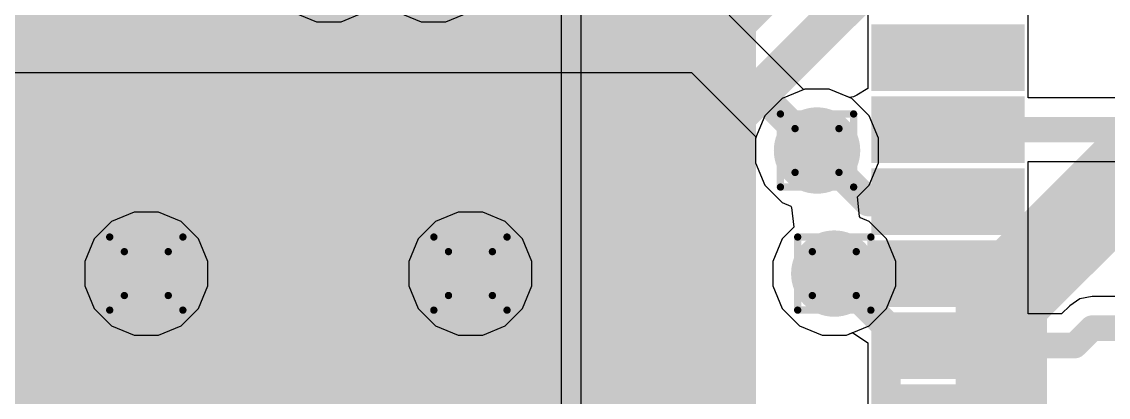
# Model space of a CAD drawing. Header units: inches. Extents: x -22 to 5433, y -13 to 5447.
# Drawn here: x 8.3 to 15.84, y 13.27 to 15.88 of the extents above; entities that cross this region are included whole.
import ezdxf

# ---------------------------------------------------------------- set-up
doc = ezdxf.new("R2010")
doc.units = ezdxf.units.IN
for name, color, linetype in [('Bottom Layer', 5, 'Continuous'), ('Drill Drawing', 1, 'Continuous'), ('Ground', 16, 'Continuous'), ('Power', 76, 'Continuous'), ('Top Layer', 1, 'Continuous'), ('Top Paste', 8, 'Continuous'), ('Top Solder', 216, 'Continuous'), ('Via Holes', 16, 'Continuous')]:
    doc.layers.add(name, color=color, linetype=linetype)

msp = doc.modelspace()

# ---------------------------------------------------------------- hatches: boundary and pattern name
at = {"layer": 'Bottom Layer'}
h = msp.add_hatch(color=5, dxfattribs=at)
edge = h.paths.add_edge_path()
edge.add_arc((13.8196, 14.9826), 0.3, 0, 360)
h = msp.add_hatch(color=5, dxfattribs=at)
edge = h.paths.add_edge_path()
edge.add_arc((9.1638, 14.1275), 0.3, 0, 360)
h = msp.add_hatch(color=5, dxfattribs=at)
edge = h.paths.add_edge_path()
edge.add_arc((11.4138, 14.1275), 0.3, 0, 360)
h = msp.add_hatch(color=5, dxfattribs=at)
edge = h.paths.add_edge_path()
edge.add_arc((13.9393, 14.1275), 0.3, 0, 360)
at = {"layer": 'Ground'}
h = msp.add_hatch(color=16, dxfattribs=at)
edge = h.paths.add_edge_path()
edge.add_arc((13.8196, 14.9826), 0.3, 0, 360)
h = msp.add_hatch(color=16, dxfattribs=at)
edge = h.paths.add_edge_path()
edge.add_arc((9.1638, 14.1275), 0.3, 0, 360)
h = msp.add_hatch(color=16, dxfattribs=at)
edge = h.paths.add_edge_path()
edge.add_arc((11.4138, 14.1275), 0.3, 0, 360)
h = msp.add_hatch(color=16, dxfattribs=at)
edge = h.paths.add_edge_path()
edge.add_arc((13.9393, 14.1275), 0.3, 0, 360)
at = {"layer": 'Power'}
h = msp.add_hatch(color=76, dxfattribs=at)
edge = h.paths.add_edge_path()
edge.add_arc((13.8196, 14.9826), 0.3, 0, 360)
h = msp.add_hatch(color=76, dxfattribs=at)
edge = h.paths.add_edge_path()
edge.add_arc((9.1638, 14.1275), 0.3, 0, 360)
h = msp.add_hatch(color=76, dxfattribs=at)
edge = h.paths.add_edge_path()
edge.add_arc((11.4138, 14.1275), 0.3, 0, 360)
h = msp.add_hatch(color=76, dxfattribs=at)
edge = h.paths.add_edge_path()
edge.add_arc((13.9393, 14.1275), 0.3, 0, 360)
at = {"layer": 'Top Layer'}
for points in [[(7.2938, 15.8775), (13.2938, 15.8775), (13.2938, 9.8775), (7.2938, 9.8775)], [(14.2988, 15.7575), (15.1588, 15.7575), (15.1588, 15.4975), (14.2988, 15.4975)], [(14.2988, 15.2575), (15.1588, 15.2575), (15.1588, 14.9975), (14.2988, 14.9975)], [(14.2988, 14.7575), (15.1588, 14.7575), (15.1588, 14.4975), (14.2988, 14.4975)], [(14.2988, 14.2575), (15.1588, 14.2575), (15.1588, 13.9975), (14.2988, 13.9975)], [(14.2988, 13.7575), (15.1588, 13.7575), (15.1588, 13.4975), (14.2988, 13.4975)]]:
    msp.add_hatch(color=1, dxfattribs=at).paths.add_polyline_path(points)
h = msp.add_hatch(color=1, dxfattribs=at)
edge = h.paths.add_edge_path()
edge.add_arc((13.8196, 14.9826), 0.3, 0, 360)
h = msp.add_hatch(color=1, dxfattribs=at)
edge = h.paths.add_edge_path()
edge.add_arc((9.1638, 14.1275), 0.3, 0, 360)
h = msp.add_hatch(color=1, dxfattribs=at)
edge = h.paths.add_edge_path()
edge.add_arc((11.4138, 14.1275), 0.3, 0, 360)
h = msp.add_hatch(color=1, dxfattribs=at)
edge = h.paths.add_edge_path()
edge.add_arc((13.9393, 14.1275), 0.3, 0, 360)
at = {"layer": 'Top Paste'}
for points in [[(14.2988, 15.7575), (15.1588, 15.7575), (15.1588, 15.4975), (14.2988, 15.4975)], [(14.2988, 15.2575), (15.1588, 15.2575), (15.1588, 14.9975), (14.2988, 14.9975)], [(14.2988, 14.7575), (15.1588, 14.7575), (15.1588, 14.4975), (14.2988, 14.4975)], [(14.2988, 14.2575), (15.1588, 14.2575), (15.1588, 13.9975), (14.2988, 13.9975)], [(14.2988, 13.7575), (15.1588, 13.7575), (15.1588, 13.4975), (14.2988, 13.4975)]]:
    msp.add_hatch(color=8, dxfattribs=at).paths.add_polyline_path(points)
at = {"layer": 'Top Solder'}
for points in [[(7.1922, 15.9791), (13.3954, 15.9791), (13.3954, 9.7759), (7.1922, 9.7759)], [(14.1972, 15.8591), (15.2604, 15.8591), (15.2604, 15.3959), (14.1972, 15.3959)], [(14.1972, 15.3591), (15.2604, 15.3591), (15.2604, 14.8959), (14.1972, 14.8959)], [(14.1972, 14.8591), (15.2604, 14.8591), (15.2604, 14.3959), (14.1972, 14.3959)], [(14.1972, 14.3591), (15.2604, 14.3591), (15.2604, 13.8959), (14.1972, 13.8959)], [(14.1972, 13.8591), (15.2604, 13.8591), (15.2604, 13.3959), (14.1972, 13.3959)], [(14.1972, 13.3591), (15.2604, 13.3591), (15.2604, 12.8959), (14.1972, 12.8959)]]:
    msp.add_hatch(color=216, dxfattribs=at).paths.add_polyline_path(points)
at = {"layer": 'Via Holes'}
h = msp.add_hatch(color=7, dxfattribs=at)
edge = h.paths.add_edge_path()
edge.add_arc((13.8196, 14.9826), 0.15, 0, 360)
h = msp.add_hatch(color=7, dxfattribs=at)
edge = h.paths.add_edge_path()
edge.add_arc((9.1638, 14.1275), 0.15, 0, 360)
h = msp.add_hatch(color=7, dxfattribs=at)
edge = h.paths.add_edge_path()
edge.add_arc((11.4138, 14.1275), 0.15, 0, 360)
h = msp.add_hatch(color=7, dxfattribs=at)
edge = h.paths.add_edge_path()
edge.add_arc((13.9393, 14.1275), 0.15, 0, 360)

# ---------------------------------------------------------------- linework, layer by layer
at = {"layer": 'Bottom Layer'}
for points in [[(12.9631, 15.5742, 0.2794, 0.2794, 0), (14.529, 17.1401, 0.2794, 0.2794, 0)], [(13.1525, 15.117, 0.2794, 0.2794, 0), (14.9862, 16.9507, 0.2794, 0.2794, 0)], [(9.0652, 15.8775, 0.2794, 0.2794, 0), (9.0652, 16.3626, 0.2794, 0.2794, 0)], [(9.5224, 15.6882, 0.2794, 0.2794, 0), (9.5224, 16.3626, 0.2794, 0.2794, 0)], [(15.0991, 13.9445, 0.635, 0.635, 0), (17.1852, 16.0306, 0.635, 0.635, 0)], [(10.5652, 15.5485, 0.2794, 0.2794, 0), (10.5652, 16.0829, 0.2794, 0.2794, 0)], [(11.0224, 15.7378, 0.2794, 0.2794, 0), (11.0224, 16.0829, 0.2794, 0.2794, 0)], [(8.8307, 15.643, 0.2794, 0.2794, 0), (9.0652, 15.8775, 0.2794, 0.2794, 0)], [(11.0224, 15.7378, 0.2794, 0.2794, 0), (11.1861, 15.5742, 0.2794, 0.2794, 0)], [(7.9617, 15.643, 0.2794, 0.2794, 0), (8.8307, 15.643, 0.2794, 0.2794, 0)], [(9.0201, 15.1858, 0.2794, 0.2794, 0), (9.5224, 15.6882, 0.2794, 0.2794, 0)], [(10.5652, 15.5485, 0.2794, 0.2794, 0), (10.9967, 15.117, 0.2794, 0.2794, 0)], [(11.1861, 15.5742, 0.2794, 0.2794, 0), (12.9631, 15.5742, 0.2794, 0.2794, 0)], [(7.7723, 15.1858, 0.2794, 0.2794, 0), (9.0201, 15.1858, 0.2794, 0.2794, 0)], [(10.9967, 15.117, 0.2794, 0.2794, 0), (13.1525, 15.117, 0.2794, 0.2794, 0)], [(15.0991, 6.1092, 0.635, 0.635, 0), (15.0991, 13.9445, 0.635, 0.635, 0)], [(13.9393, 14.1275, 0.2032, 0.2032, 0), (14.2988, 13.768, 0.2032, 0.2032, 0)], [(14.2988, 6.3953, 0.2032, 0.2032, 0), (14.2988, 13.768, 0.2032, 0.2032, 0)]]:
    msp.add_lwpolyline(points, format="xyseb", dxfattribs=at)
for points in [[(8.9954, 15.8775, 0.1397, 0.1397, 1), (9.1351, 15.8775, 0.1397, 0.1397, 1)], [(8.9954, 15.8775, 0.1397, 0.1397, 1), (9.1351, 15.8775, 0.1397, 0.1397, 1)], [(10.9526, 15.7378, 0.1397, 0.1397, 1), (11.0923, 15.7378, 0.1397, 0.1397, 1)], [(10.9526, 15.7378, 0.1397, 0.1397, 1), (11.0923, 15.7378, 0.1397, 0.1397, 1)], [(8.7609, 15.643, 0.1397, 0.1397, 1), (8.9006, 15.643, 0.1397, 0.1397, 1)], [(8.7609, 15.643, 0.1397, 0.1397, 1), (8.9006, 15.643, 0.1397, 0.1397, 1)], [(9.4526, 15.6882, 0.1397, 0.1397, 1), (9.5923, 15.6882, 0.1397, 0.1397, 1)], [(9.4526, 15.6882, 0.1397, 0.1397, 1), (9.5923, 15.6882, 0.1397, 0.1397, 1)], [(10.4954, 15.5485, 0.1397, 0.1397, 1), (10.6351, 15.5485, 0.1397, 0.1397, 1)], [(10.4954, 15.5485, 0.1397, 0.1397, 1), (10.6351, 15.5485, 0.1397, 0.1397, 1)], [(11.1162, 15.5742, 0.1397, 0.1397, 1), (11.2559, 15.5742, 0.1397, 0.1397, 1)], [(11.1162, 15.5742, 0.1397, 0.1397, 1), (11.2559, 15.5742, 0.1397, 0.1397, 1)], [(12.8933, 15.5742, 0.1397, 0.1397, 1), (13.033, 15.5742, 0.1397, 0.1397, 1)], [(12.8933, 15.5742, 0.1397, 0.1397, 1), (13.033, 15.5742, 0.1397, 0.1397, 1)], [(8.9503, 15.1858, 0.1397, 0.1397, 1), (9.09, 15.1858, 0.1397, 0.1397, 1)], [(8.9503, 15.1858, 0.1397, 0.1397, 1), (9.09, 15.1858, 0.1397, 0.1397, 1)], [(10.9269, 15.117, 0.1397, 0.1397, 1), (11.0666, 15.117, 0.1397, 0.1397, 1)], [(10.9269, 15.117, 0.1397, 0.1397, 1), (11.0666, 15.117, 0.1397, 0.1397, 1)], [(13.0827, 15.117, 0.1397, 0.1397, 1), (13.2224, 15.117, 0.1397, 0.1397, 1)], [(13.0827, 15.117, 0.1397, 0.1397, 1), (13.2224, 15.117, 0.1397, 0.1397, 1)], [(14.9403, 13.9445, 0.3175, 0.3175, 1), (15.2578, 13.9445, 0.3175, 0.3175, 1)], [(14.9403, 13.9445, 0.3175, 0.3175, 1), (15.2578, 13.9445, 0.3175, 0.3175, 1)], [(13.8885, 14.1275, 0.1016, 0.1016, 1), (13.9901, 14.1275, 0.1016, 0.1016, 1)], [(14.248, 13.768, 0.1016, 0.1016, 1), (14.3496, 13.768, 0.1016, 0.1016, 1)], [(14.248, 13.768, 0.1016, 0.1016, 1), (14.3496, 13.768, 0.1016, 0.1016, 1)]]:
    msp.add_lwpolyline(points, format="xyseb", close=True, dxfattribs=at)
at = {"layer": 'Drill Drawing'}
for points in [[(13.5656, 15.2366, 0.0508, 0.0508, 0), (14.0736, 15.2366, 0.0508, 0.0508, 0)], [(13.5656, 14.7286, 0.0508, 0.0508, 0), (13.5656, 15.2366, 0.0508, 0.0508, 0)], [(14.0736, 14.7286, 0.0508, 0.0508, 0), (14.0736, 15.2366, 0.0508, 0.0508, 0)], [(13.6672, 15.135, 0.0508, 0.0508, 0), (13.972, 15.135, 0.0508, 0.0508, 0)], [(13.6672, 14.8302, 0.0508, 0.0508, 0), (13.6672, 15.135, 0.0508, 0.0508, 0)], [(13.972, 14.8302, 0.0508, 0.0508, 0), (13.972, 15.135, 0.0508, 0.0508, 0)], [(13.6672, 14.8302, 0.0508, 0.0508, 0), (13.972, 14.8302, 0.0508, 0.0508, 0)], [(13.5656, 14.7286, 0.0508, 0.0508, 0), (14.0736, 14.7286, 0.0508, 0.0508, 0)], [(8.9098, 14.3815, 0.0508, 0.0508, 0), (9.4178, 14.3815, 0.0508, 0.0508, 0)], [(8.9098, 13.8735, 0.0508, 0.0508, 0), (8.9098, 14.3815, 0.0508, 0.0508, 0)], [(9.4178, 13.8735, 0.0508, 0.0508, 0), (9.4178, 14.3815, 0.0508, 0.0508, 0)], [(11.1598, 14.3815, 0.0508, 0.0508, 0), (11.6678, 14.3815, 0.0508, 0.0508, 0)], [(11.1598, 13.8735, 0.0508, 0.0508, 0), (11.1598, 14.3815, 0.0508, 0.0508, 0)], [(11.6678, 13.8735, 0.0508, 0.0508, 0), (11.6678, 14.3815, 0.0508, 0.0508, 0)], [(13.6853, 14.3815, 0.0508, 0.0508, 0), (14.1933, 14.3815, 0.0508, 0.0508, 0)], [(13.6853, 13.8735, 0.0508, 0.0508, 0), (13.6853, 14.3815, 0.0508, 0.0508, 0)], [(14.1933, 13.8735, 0.0508, 0.0508, 0), (14.1933, 14.3815, 0.0508, 0.0508, 0)], [(9.0114, 14.2799, 0.0508, 0.0508, 0), (9.3162, 14.2799, 0.0508, 0.0508, 0)], [(9.0114, 13.9751, 0.0508, 0.0508, 0), (9.0114, 14.2799, 0.0508, 0.0508, 0)], [(9.3162, 13.9751, 0.0508, 0.0508, 0), (9.3162, 14.2799, 0.0508, 0.0508, 0)], [(11.2614, 14.2799, 0.0508, 0.0508, 0), (11.5662, 14.2799, 0.0508, 0.0508, 0)], [(11.2614, 13.9751, 0.0508, 0.0508, 0), (11.2614, 14.2799, 0.0508, 0.0508, 0)], [(11.5662, 13.9751, 0.0508, 0.0508, 0), (11.5662, 14.2799, 0.0508, 0.0508, 0)], [(13.7869, 14.2799, 0.0508, 0.0508, 0), (14.0917, 14.2799, 0.0508, 0.0508, 0)], [(13.7869, 13.9751, 0.0508, 0.0508, 0), (13.7869, 14.2799, 0.0508, 0.0508, 0)], [(14.0917, 13.9751, 0.0508, 0.0508, 0), (14.0917, 14.2799, 0.0508, 0.0508, 0)], [(9.0114, 13.9751, 0.0508, 0.0508, 0), (9.3162, 13.9751, 0.0508, 0.0508, 0)], [(11.2614, 13.9751, 0.0508, 0.0508, 0), (11.5662, 13.9751, 0.0508, 0.0508, 0)], [(13.7869, 13.9751, 0.0508, 0.0508, 0), (14.0917, 13.9751, 0.0508, 0.0508, 0)], [(8.9098, 13.8735, 0.0508, 0.0508, 0), (9.4178, 13.8735, 0.0508, 0.0508, 0)], [(11.1598, 13.8735, 0.0508, 0.0508, 0), (11.6678, 13.8735, 0.0508, 0.0508, 0)], [(13.6853, 13.8735, 0.0508, 0.0508, 0), (14.1933, 13.8735, 0.0508, 0.0508, 0)]]:
    msp.add_lwpolyline(points, format="xyseb", dxfattribs=at)
for points in [[(13.5529, 15.2366, 0.0254, 0.0254, 1), (13.5783, 15.2366, 0.0254, 0.0254, 1)], [(13.5529, 15.2366, 0.0254, 0.0254, 1), (13.5783, 15.2366, 0.0254, 0.0254, 1)], [(14.0609, 15.2366, 0.0254, 0.0254, 1), (14.0863, 15.2366, 0.0254, 0.0254, 1)], [(14.0609, 15.2366, 0.0254, 0.0254, 1), (14.0863, 15.2366, 0.0254, 0.0254, 1)], [(13.6545, 15.135, 0.0254, 0.0254, 1), (13.6799, 15.135, 0.0254, 0.0254, 1)], [(13.6545, 15.135, 0.0254, 0.0254, 1), (13.6799, 15.135, 0.0254, 0.0254, 1)], [(13.9593, 15.135, 0.0254, 0.0254, 1), (13.9847, 15.135, 0.0254, 0.0254, 1)], [(13.9593, 15.135, 0.0254, 0.0254, 1), (13.9847, 15.135, 0.0254, 0.0254, 1)], [(13.6545, 14.8302, 0.0254, 0.0254, 1), (13.6799, 14.8302, 0.0254, 0.0254, 1)], [(13.6545, 14.8302, 0.0254, 0.0254, 1), (13.6799, 14.8302, 0.0254, 0.0254, 1)], [(13.9593, 14.8302, 0.0254, 0.0254, 1), (13.9847, 14.8302, 0.0254, 0.0254, 1)], [(13.9593, 14.8302, 0.0254, 0.0254, 1), (13.9847, 14.8302, 0.0254, 0.0254, 1)], [(13.5529, 14.7286, 0.0254, 0.0254, 1), (13.5783, 14.7286, 0.0254, 0.0254, 1)], [(13.5529, 14.7286, 0.0254, 0.0254, 1), (13.5783, 14.7286, 0.0254, 0.0254, 1)], [(14.0609, 14.7286, 0.0254, 0.0254, 1), (14.0863, 14.7286, 0.0254, 0.0254, 1)], [(14.0609, 14.7286, 0.0254, 0.0254, 1), (14.0863, 14.7286, 0.0254, 0.0254, 1)], [(8.8971, 14.3815, 0.0254, 0.0254, 1), (8.9225, 14.3815, 0.0254, 0.0254, 1)], [(8.8971, 14.3815, 0.0254, 0.0254, 1), (8.9225, 14.3815, 0.0254, 0.0254, 1)], [(9.4051, 14.3815, 0.0254, 0.0254, 1), (9.4305, 14.3815, 0.0254, 0.0254, 1)], [(9.4051, 14.3815, 0.0254, 0.0254, 1), (9.4305, 14.3815, 0.0254, 0.0254, 1)], [(11.1471, 14.3815, 0.0254, 0.0254, 1), (11.1725, 14.3815, 0.0254, 0.0254, 1)], [(11.1471, 14.3815, 0.0254, 0.0254, 1), (11.1725, 14.3815, 0.0254, 0.0254, 1)], [(11.6551, 14.3815, 0.0254, 0.0254, 1), (11.6805, 14.3815, 0.0254, 0.0254, 1)], [(11.6551, 14.3815, 0.0254, 0.0254, 1), (11.6805, 14.3815, 0.0254, 0.0254, 1)], [(13.6726, 14.3815, 0.0254, 0.0254, 1), (13.698, 14.3815, 0.0254, 0.0254, 1)], [(13.6726, 14.3815, 0.0254, 0.0254, 1), (13.698, 14.3815, 0.0254, 0.0254, 1)], [(14.1806, 14.3815, 0.0254, 0.0254, 1), (14.206, 14.3815, 0.0254, 0.0254, 1)], [(14.1806, 14.3815, 0.0254, 0.0254, 1), (14.206, 14.3815, 0.0254, 0.0254, 1)], [(8.9987, 14.2799, 0.0254, 0.0254, 1), (9.0241, 14.2799, 0.0254, 0.0254, 1)], [(8.9987, 14.2799, 0.0254, 0.0254, 1), (9.0241, 14.2799, 0.0254, 0.0254, 1)], [(9.3035, 14.2799, 0.0254, 0.0254, 1), (9.3289, 14.2799, 0.0254, 0.0254, 1)], [(9.3035, 14.2799, 0.0254, 0.0254, 1), (9.3289, 14.2799, 0.0254, 0.0254, 1)], [(11.2487, 14.2799, 0.0254, 0.0254, 1), (11.2741, 14.2799, 0.0254, 0.0254, 1)], [(11.2487, 14.2799, 0.0254, 0.0254, 1), (11.2741, 14.2799, 0.0254, 0.0254, 1)], [(11.5535, 14.2799, 0.0254, 0.0254, 1), (11.5789, 14.2799, 0.0254, 0.0254, 1)], [(11.5535, 14.2799, 0.0254, 0.0254, 1), (11.5789, 14.2799, 0.0254, 0.0254, 1)], [(13.7742, 14.2799, 0.0254, 0.0254, 1), (13.7996, 14.2799, 0.0254, 0.0254, 1)], [(13.7742, 14.2799, 0.0254, 0.0254, 1), (13.7996, 14.2799, 0.0254, 0.0254, 1)], [(14.079, 14.2799, 0.0254, 0.0254, 1), (14.1044, 14.2799, 0.0254, 0.0254, 1)], [(14.079, 14.2799, 0.0254, 0.0254, 1), (14.1044, 14.2799, 0.0254, 0.0254, 1)], [(8.9987, 13.9751, 0.0254, 0.0254, 1), (9.0241, 13.9751, 0.0254, 0.0254, 1)], [(8.9987, 13.9751, 0.0254, 0.0254, 1), (9.0241, 13.9751, 0.0254, 0.0254, 1)], [(9.3035, 13.9751, 0.0254, 0.0254, 1), (9.3289, 13.9751, 0.0254, 0.0254, 1)], [(9.3035, 13.9751, 0.0254, 0.0254, 1), (9.3289, 13.9751, 0.0254, 0.0254, 1)], [(11.2487, 13.9751, 0.0254, 0.0254, 1), (11.2741, 13.9751, 0.0254, 0.0254, 1)], [(11.2487, 13.9751, 0.0254, 0.0254, 1), (11.2741, 13.9751, 0.0254, 0.0254, 1)], [(11.5535, 13.9751, 0.0254, 0.0254, 1), (11.5789, 13.9751, 0.0254, 0.0254, 1)], [(11.5535, 13.9751, 0.0254, 0.0254, 1), (11.5789, 13.9751, 0.0254, 0.0254, 1)], [(13.7742, 13.9751, 0.0254, 0.0254, 1), (13.7996, 13.9751, 0.0254, 0.0254, 1)], [(13.7742, 13.9751, 0.0254, 0.0254, 1), (13.7996, 13.9751, 0.0254, 0.0254, 1)], [(14.079, 13.9751, 0.0254, 0.0254, 1), (14.1044, 13.9751, 0.0254, 0.0254, 1)], [(14.079, 13.9751, 0.0254, 0.0254, 1), (14.1044, 13.9751, 0.0254, 0.0254, 1)], [(8.8971, 13.8735, 0.0254, 0.0254, 1), (8.9225, 13.8735, 0.0254, 0.0254, 1)], [(8.8971, 13.8735, 0.0254, 0.0254, 1), (8.9225, 13.8735, 0.0254, 0.0254, 1)], [(9.4051, 13.8735, 0.0254, 0.0254, 1), (9.4305, 13.8735, 0.0254, 0.0254, 1)], [(9.4051, 13.8735, 0.0254, 0.0254, 1), (9.4305, 13.8735, 0.0254, 0.0254, 1)], [(11.1471, 13.8735, 0.0254, 0.0254, 1), (11.1725, 13.8735, 0.0254, 0.0254, 1)], [(11.1471, 13.8735, 0.0254, 0.0254, 1), (11.1725, 13.8735, 0.0254, 0.0254, 1)], [(11.6551, 13.8735, 0.0254, 0.0254, 1), (11.6805, 13.8735, 0.0254, 0.0254, 1)], [(11.6551, 13.8735, 0.0254, 0.0254, 1), (11.6805, 13.8735, 0.0254, 0.0254, 1)], [(13.6726, 13.8735, 0.0254, 0.0254, 1), (13.698, 13.8735, 0.0254, 0.0254, 1)], [(13.6726, 13.8735, 0.0254, 0.0254, 1), (13.698, 13.8735, 0.0254, 0.0254, 1)], [(14.1806, 13.8735, 0.0254, 0.0254, 1), (14.206, 13.8735, 0.0254, 0.0254, 1)], [(14.1806, 13.8735, 0.0254, 0.0254, 1), (14.206, 13.8735, 0.0254, 0.0254, 1)]]:
    msp.add_lwpolyline(points, format="xyseb", close=True, dxfattribs=at)
at = {"layer": 'Ground'}
for p, q in [((13.7259, 15.406), (13.2095, 15.9224)), ((-0.0218, 15.5245), (12.9482, 15.5245)), ((12.9482, 15.5245), (13.3963, 15.0764)), ((13.7347, 15.4096), (13.7259, 15.406)), ((13.9046, 15.4096), (13.7347, 15.4096)), ((14.0615, 15.3446), (13.9046, 15.4096)), ((14.1816, 15.2245), (14.0615, 15.3446)), ((14.2466, 15.0676), (14.1816, 15.2245)), ((13.3963, 15.0764), (13.3926, 15.0676)), ((13.3926, 15.0676), (13.3926, 14.8977)), ((14.2466, 14.8977), (14.2466, 15.0676)), ((13.3926, 14.8977), (13.4576, 14.7408)), ((14.1816, 14.7408), (14.2466, 14.8977)), ((13.4576, 14.7408), (13.5777, 14.6207)), ((14.101, 14.6602), (14.1816, 14.7408)), ((14.1155, 14.5245), (14.101, 14.6602)), ((13.5777, 14.6207), (13.6377, 14.5958)), ((13.6377, 14.5958), (13.6434, 14.5857)), ((13.6434, 14.5857), (13.6579, 14.45)), ((14.1212, 14.5144), (14.1155, 14.5245)), ((14.1812, 14.4895), (14.1212, 14.5144)), ((14.3013, 14.3694), (14.1812, 14.4895)), ((13.6579, 14.45), (13.5773, 14.3694)), ((13.5773, 14.3694), (13.5123, 14.2125)), ((14.3663, 14.2125), (14.3013, 14.3694)), ((13.5123, 14.2125), (13.5123, 14.0426)), ((14.3663, 14.0426), (14.3663, 14.2125)), ((13.5123, 14.0426), (13.5773, 13.8857)), ((14.3013, 13.8857), (14.3663, 14.0426)), ((13.5773, 13.8857), (13.6974, 13.7656)), ((14.1812, 13.7656), (14.3013, 13.8857)), ((13.6974, 13.7656), (13.8544, 13.7005)), ((14.0242, 13.7005), (14.1812, 13.7656)), ((13.8544, 13.7005), (14.0242, 13.7005))]:
    msp.add_line(p, q, dxfattribs=at)
for points in [[(-0.1184, 15.7575, 0.2032, 0.2032, 0), (13.0447, 15.7575, 0.2032, 0.2032, 0)], [(13.0447, 15.7575, 0.2032, 0.2032, 0), (13.8196, 14.9826, 0.2032, 0.2032, 0)]]:
    msp.add_lwpolyline(points, format="xyseb", dxfattribs=at)
for points in [[(12.9939, 15.7575, 0.1016, 0.1016, 1), (13.0955, 15.7575, 0.1016, 0.1016, 1)], [(12.9939, 15.7575, 0.1016, 0.1016, 1), (13.0955, 15.7575, 0.1016, 0.1016, 1)], [(13.7688, 14.9826, 0.1016, 0.1016, 1), (13.8704, 14.9826, 0.1016, 0.1016, 1)]]:
    msp.add_lwpolyline(points, format="xyseb", close=True, dxfattribs=at)
at = {"layer": 'Power'}
for p, q in [((12.0438, 17.064), (12.0438, 11.198)), ((12.1813, 11.3355), (12.1813, 16.9265)), ((10.1885, 15.9426), (10.3454, 15.8775)), ((10.5153, 15.8775), (10.6722, 15.9426)), ((10.9155, 15.9426), (11.0724, 15.8775)), ((11.2423, 15.8775), (11.3992, 15.9426)), ((10.3454, 15.8775), (10.5153, 15.8775)), ((11.0724, 15.8775), (11.2423, 15.8775)), ((13.7347, 15.4096), (13.5777, 15.3446)), ((13.9046, 15.4096), (13.7347, 15.4096)), ((14.0615, 15.3446), (13.9046, 15.4096)), ((13.5777, 15.3446), (13.4576, 15.2245)), ((14.1816, 15.2245), (14.0615, 15.3446)), ((13.4576, 15.2245), (13.3926, 15.0676)), ((14.2466, 15.0676), (14.1816, 15.2245)), ((13.3926, 15.0676), (13.3926, 14.8977)), ((14.2466, 14.8977), (14.2466, 15.0676)), ((13.3926, 14.8977), (13.4576, 14.7408)), ((14.1816, 14.7408), (14.2466, 14.8977)), ((13.4576, 14.7408), (13.5777, 14.6207)), ((14.101, 14.6602), (14.1816, 14.7408)), ((14.1155, 14.5245), (14.101, 14.6602)), ((13.5777, 14.6207), (13.6377, 14.5958)), ((13.6377, 14.5958), (13.6434, 14.5857)), ((13.6434, 14.5857), (13.6579, 14.45)), ((8.922, 14.4895), (8.8018, 14.3694)), ((9.0789, 14.5545), (8.922, 14.4895)), ((9.2488, 14.5545), (9.0789, 14.5545)), ((9.4057, 14.4895), (9.2488, 14.5545)), ((9.5258, 14.3694), (9.4057, 14.4895)), ((11.172, 14.4895), (11.0518, 14.3694)), ((11.3289, 14.5545), (11.172, 14.4895)), ((11.4988, 14.5545), (11.3289, 14.5545)), ((11.6557, 14.4895), (11.4988, 14.5545)), ((11.7758, 14.3694), (11.6557, 14.4895)), ((14.1212, 14.5144), (14.1155, 14.5245)), ((14.1812, 14.4895), (14.1212, 14.5144)), ((14.3013, 14.3694), (14.1812, 14.4895)), ((13.6579, 14.45), (13.5773, 14.3694)), ((8.8018, 14.3694), (8.7368, 14.2125)), ((9.5908, 14.2125), (9.5258, 14.3694)), ((11.0518, 14.3694), (10.9868, 14.2125)), ((11.8408, 14.2125), (11.7758, 14.3694)), ((13.5773, 14.3694), (13.5123, 14.2125)), ((14.3663, 14.2125), (14.3013, 14.3694)), ((8.7368, 14.2125), (8.7368, 14.0426)), ((9.5908, 14.0426), (9.5908, 14.2125)), ((10.9868, 14.2125), (10.9868, 14.0426)), ((11.8408, 14.0426), (11.8408, 14.2125)), ((13.5123, 14.2125), (13.5123, 14.0426)), ((14.3663, 14.0426), (14.3663, 14.2125)), ((8.7368, 14.0426), (8.8018, 13.8857)), ((9.5258, 13.8857), (9.5908, 14.0426)), ((10.9868, 14.0426), (11.0518, 13.8857)), ((11.7758, 13.8857), (11.8408, 14.0426)), ((13.5123, 14.0426), (13.5773, 13.8857)), ((14.3013, 13.8857), (14.3663, 14.0426)), ((8.8018, 13.8857), (8.922, 13.7656)), ((9.4057, 13.7656), (9.5258, 13.8857)), ((11.0518, 13.8857), (11.172, 13.7656)), ((11.6557, 13.7656), (11.7758, 13.8857)), ((13.5773, 13.8857), (13.6974, 13.7656)), ((14.1812, 13.7656), (14.3013, 13.8857)), ((8.922, 13.7656), (9.0789, 13.7005)), ((9.2488, 13.7005), (9.4057, 13.7656)), ((11.172, 13.7656), (11.3289, 13.7005)), ((11.4988, 13.7005), (11.6557, 13.7656)), ((13.6974, 13.7656), (13.8544, 13.7005)), ((14.0242, 13.7005), (14.1812, 13.7656)), ((9.0789, 13.7005), (9.2488, 13.7005)), ((11.3289, 13.7005), (11.4988, 13.7005)), ((13.8544, 13.7005), (14.0242, 13.7005))]:
    msp.add_line(p, q, dxfattribs=at)
at = {"layer": 'Top Layer'}
for p, q in [((14.1718, 16.3705), (14.1718, 15.4139)), ((15.2858, 15.3477), (15.2858, 16.4074)), ((10.1885, 15.9426), (10.3454, 15.8775)), ((10.5153, 15.8775), (10.6722, 15.9426)), ((10.9155, 15.9426), (11.0724, 15.8775)), ((11.2423, 15.8775), (11.3992, 15.9426)), ((10.3454, 15.8775), (10.5153, 15.8775)), ((11.0724, 15.8775), (11.2423, 15.8775)), ((13.7347, 15.4096), (13.5777, 15.3446)), ((13.9046, 15.4096), (13.7347, 15.4096)), ((14.0448, 15.3515), (13.9046, 15.4096)), ((14.1718, 15.4139), (14.0958, 15.3662)), ((13.5777, 15.3446), (13.4576, 15.2245)), ((14.0723, 15.3557), (14.0448, 15.3515)), ((14.0958, 15.3662), (14.0723, 15.3557)), ((15.9431, 15.3477), (15.2858, 15.3477)), ((13.4576, 15.2245), (13.3926, 15.0676)), ((13.3926, 15.0676), (13.3926, 14.8977)), ((13.3926, 14.8977), (13.4576, 14.7408)), ((15.2858, 13.8477), (15.2858, 14.9074)), ((15.2858, 14.9074), (15.9431, 14.9074)), ((13.4576, 14.7408), (13.5777, 14.6207)), ((13.5777, 14.6207), (13.6377, 14.5958)), ((13.6377, 14.5958), (13.6434, 14.5857)), ((13.6434, 14.5857), (13.6579, 14.45)), ((13.6579, 14.45), (13.5773, 14.3694)), ((13.5773, 14.3694), (13.5123, 14.2125)), ((13.5123, 14.2125), (13.5123, 14.0426)), ((13.5123, 14.0426), (13.5773, 13.8857)), ((15.729, 13.9685), (15.6448, 13.9517)), ((15.945, 13.9685), (15.729, 13.9685)), ((13.5773, 13.8857), (13.6974, 13.7656)), ((15.5733, 13.904), (15.517, 13.8477)), ((15.6448, 13.9517), (15.5733, 13.904)), ((15.517, 13.8477), (15.2858, 13.8477)), ((13.6974, 13.7656), (13.8544, 13.7005)), ((13.8544, 13.7005), (14.0242, 13.7005)), ((14.0242, 13.7005), (14.0662, 13.7179)), ((14.0662, 13.7179), (14.1718, 13.6474)), ((14.1718, 13.6474), (14.1718, 12.8705))]:
    msp.add_line(p, q, dxfattribs=at)
for points in [[(14.7288, 15.1275, 0.1778, 0.1778, 0), (16.2863, 15.1275, 0.1778, 0.1778, 0)], [(13.8196, 14.9826, 0.2032, 0.2032, 0), (14.1747, 14.6275, 0.2032, 0.2032, 0)], [(14.1747, 14.6275, 0.2032, 0.2032, 0), (14.7288, 14.6275, 0.2032, 0.2032, 0)], [(13.9393, 14.1275, 0.2032, 0.2032, 0), (14.7288, 14.1275, 0.2032, 0.2032, 0)], [(15.6082, 13.6275, 0.1778, 0.1778, 0), (15.729, 13.7483, 0.1778, 0.1778, 0)], [(15.729, 13.7483, 0.1778, 0.1778, 0), (16.3006, 13.7483, 0.1778, 0.1778, 0)], [(14.7288, 13.6275, 0.1778, 0.1778, 0), (15.6082, 13.6275, 0.1778, 0.1778, 0)]]:
    msp.add_lwpolyline(points, format="xyseb", dxfattribs=at)
for points in [[(14.6844, 15.1275, 0.0889, 0.0889, 1), (14.7733, 15.1275, 0.0889, 0.0889, 1)], [(13.7688, 14.9826, 0.1016, 0.1016, 1), (13.8704, 14.9826, 0.1016, 0.1016, 1)], [(14.1239, 14.6275, 0.1016, 0.1016, 1), (14.2255, 14.6275, 0.1016, 0.1016, 1)], [(14.1239, 14.6275, 0.1016, 0.1016, 1), (14.2255, 14.6275, 0.1016, 0.1016, 1)], [(14.678, 14.6275, 0.1016, 0.1016, 1), (14.7796, 14.6275, 0.1016, 0.1016, 1)], [(13.8885, 14.1275, 0.1016, 0.1016, 1), (13.9901, 14.1275, 0.1016, 0.1016, 1)], [(14.678, 14.1275, 0.1016, 0.1016, 1), (14.7796, 14.1275, 0.1016, 0.1016, 1)], [(15.6845, 13.7483, 0.0889, 0.0889, 1), (15.7734, 13.7483, 0.0889, 0.0889, 1)], [(15.6845, 13.7483, 0.0889, 0.0889, 1), (15.7734, 13.7483, 0.0889, 0.0889, 1)], [(14.6844, 13.6275, 0.0889, 0.0889, 1), (14.7733, 13.6275, 0.0889, 0.0889, 1)], [(15.5637, 13.6275, 0.0889, 0.0889, 1), (15.6526, 13.6275, 0.0889, 0.0889, 1)], [(15.5637, 13.6275, 0.0889, 0.0889, 1), (15.6526, 13.6275, 0.0889, 0.0889, 1)]]:
    msp.add_lwpolyline(points, format="xyseb", close=True, dxfattribs=at)

doc.saveas('drawing.dxf')
